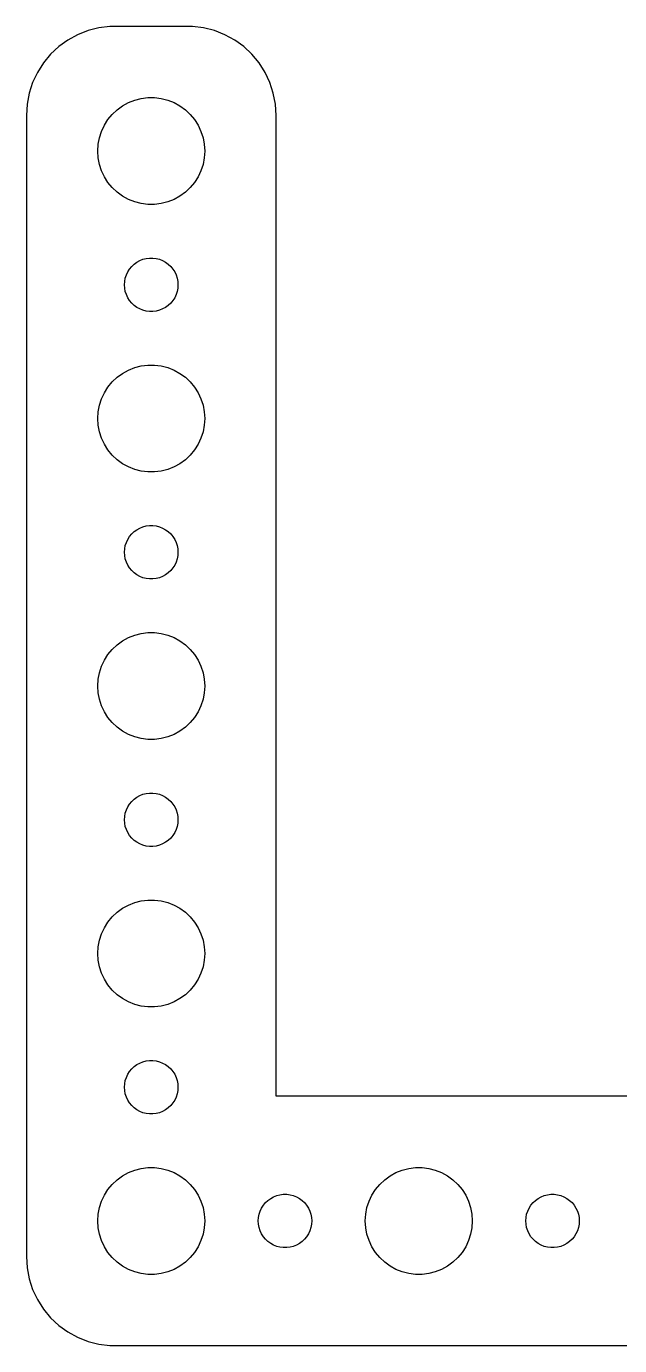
# Model space of a CAD drawing. Header units: metres. Extents: x -37 to 37, y 161 to 319.
# Drawn here: x -37 to -3.7, y 161 to 235 of the extents above; entities that cross this region are included whole.
import ezdxf

# ---------------------------------------------------------------- set-up
doc = ezdxf.new("R2010")
doc.units = ezdxf.units.M

msp = doc.modelspace()

# ---------------------------------------------------------------- linework, layer by layer
for p, q in [((-34.1289, 234.524), (-34.6791, 234.222)), ((-33.5451, 234.755), (-34.1289, 234.524)), ((-32.9369, 234.911), (-33.5451, 234.755)), ((-32.3139, 234.99), (-32.9369, 234.911)), ((-27.686, 234.99), (-32.3139, 234.99)), ((-27.0631, 234.911), (-27.686, 234.99)), ((-26.4549, 234.755), (-27.0631, 234.911)), ((-25.8711, 234.524), (-26.4549, 234.755)), ((-25.3209, 234.222), (-25.8711, 234.524)), ((-35.1871, 233.853), (-35.6448, 233.423)), ((-34.6791, 234.222), (-35.1871, 233.853)), ((-24.8129, 233.853), (-25.3209, 234.222)), ((-24.3551, 233.423), (-24.8129, 233.853)), ((-35.6448, 233.423), (-36.0451, 232.939)), ((-23.9549, 232.939), (-24.3551, 233.423)), ((-36.3815, 232.409), (-36.6489, 231.841)), ((-36.0451, 232.939), (-36.3815, 232.409)), ((-23.6185, 232.409), (-23.9549, 232.939)), ((-23.3511, 231.841), (-23.6185, 232.409)), ((-36.6489, 231.841), (-36.8429, 231.243)), ((-23.1571, 231.243), (-23.3511, 231.841)), ((-36.8429, 231.243), (-36.9606, 230.627)), ((-31.2773, 230.714), (-30.927, 230.853)), ((-30.927, 230.853), (-30.5621, 230.947)), ((-30.5621, 230.947), (-30.1884, 230.994)), ((-30.1884, 230.994), (-29.8116, 230.994)), ((-29.8116, 230.994), (-29.4379, 230.947)), ((-29.4379, 230.947), (-29.0729, 230.853)), ((-29.0729, 230.853), (-28.7227, 230.714)), ((-23.0394, 230.627), (-23.1571, 231.243)), ((-36.9606, 230.627), (-37, 230)), ((-32.1869, 230.054), (-31.9123, 230.312)), ((-31.9123, 230.312), (-31.6075, 230.533)), ((-31.6075, 230.533), (-31.2773, 230.714)), ((-28.7227, 230.714), (-28.3925, 230.533)), ((-28.3925, 230.533), (-28.0877, 230.312)), ((-28.0877, 230.312), (-27.8131, 230.054)), ((-23, 230), (-23.0394, 230.627)), ((-37, 230), (-37, 166)), ((-32.7893, 229.104), (-32.6289, 229.445)), ((-32.6289, 229.445), (-32.427, 229.763)), ((-32.427, 229.763), (-32.1869, 230.054)), ((-27.8131, 230.054), (-27.5729, 229.763)), ((-27.5729, 229.763), (-27.3711, 229.445)), ((-27.3711, 229.445), (-27.2107, 229.104)), ((-23, 174.99), (-23, 230)), ((-32.9763, 228.376), (-32.9057, 228.746)), ((-32.9057, 228.746), (-32.7893, 229.104)), ((-27.2107, 229.104), (-27.0942, 228.746)), ((-27.0942, 228.746), (-27.0237, 228.376)), ((-33, 228), (-32.9763, 228.376)), ((-32.9763, 227.624), (-33, 228)), ((-27.0237, 228.376), (-27, 228)), ((-27, 228), (-27.0237, 227.624)), ((-32.9057, 227.254), (-32.9763, 227.624)), ((-32.7893, 226.896), (-32.9057, 227.254)), ((-27.0942, 227.254), (-27.2107, 226.896)), ((-27.0237, 227.624), (-27.0942, 227.254)), ((-32.6289, 226.555), (-32.7893, 226.896)), ((-32.427, 226.237), (-32.6289, 226.555)), ((-27.3711, 226.555), (-27.5729, 226.237)), ((-27.2107, 226.896), (-27.3711, 226.555)), ((-32.1869, 225.946), (-32.427, 226.237)), ((-31.9123, 225.688), (-32.1869, 225.946)), ((-31.6075, 225.467), (-31.9123, 225.688)), ((-28.0877, 225.688), (-28.3925, 225.467)), ((-27.8131, 225.946), (-28.0877, 225.688)), ((-27.5729, 226.237), (-27.8131, 225.946)), ((-31.2773, 225.286), (-31.6075, 225.467)), ((-30.927, 225.147), (-31.2773, 225.286)), ((-30.5621, 225.053), (-30.927, 225.147)), ((-30.1884, 225.006), (-30.5621, 225.053)), ((-29.8116, 225.006), (-30.1884, 225.006)), ((-29.4379, 225.053), (-29.8116, 225.006)), ((-29.0729, 225.147), (-29.4379, 225.053)), ((-28.7227, 225.286), (-29.0729, 225.147)), ((-28.3925, 225.467), (-28.7227, 225.286)), ((-30.4635, 221.927), (-30.2811, 221.973)), ((-30.2811, 221.973), (-30.0942, 221.997)), ((-30.0942, 221.997), (-29.9058, 221.997)), ((-29.9058, 221.997), (-29.7189, 221.973)), ((-29.7189, 221.973), (-29.5365, 221.927)), ((-31.3947, 221.052), (-31.3145, 221.223)), ((-31.3145, 221.223), (-31.2135, 221.382)), ((-31.2135, 221.382), (-31.0934, 221.527)), ((-31.0934, 221.527), (-30.9561, 221.656)), ((-30.9561, 221.656), (-30.8037, 221.766)), ((-30.8037, 221.766), (-30.6387, 221.857)), ((-30.6387, 221.857), (-30.4635, 221.927)), ((-29.5365, 221.927), (-29.3613, 221.857)), ((-29.3613, 221.857), (-29.1963, 221.766)), ((-29.1963, 221.766), (-29.0439, 221.656)), ((-29.0439, 221.656), (-28.9065, 221.527)), ((-28.9065, 221.527), (-28.7865, 221.382)), ((-28.7865, 221.382), (-28.6855, 221.223)), ((-28.6855, 221.223), (-28.6053, 221.052)), ((-31.5, 220.5), (-31.4882, 220.688)), ((-31.4882, 220.312), (-31.5, 220.5)), ((-31.4882, 220.688), (-31.4529, 220.873)), ((-31.4529, 220.873), (-31.3947, 221.052)), ((-28.6053, 221.052), (-28.5471, 220.873)), ((-28.5471, 220.873), (-28.5118, 220.688)), ((-28.5118, 220.688), (-28.5, 220.5)), ((-28.5, 220.5), (-28.5118, 220.312)), ((-31.4529, 220.127), (-31.4882, 220.312)), ((-31.3947, 219.948), (-31.4529, 220.127)), ((-31.3145, 219.777), (-31.3947, 219.948)), ((-31.2135, 219.618), (-31.3145, 219.777)), ((-28.6855, 219.777), (-28.7865, 219.618)), ((-28.6053, 219.948), (-28.6855, 219.777)), ((-28.5471, 220.127), (-28.6053, 219.948)), ((-28.5118, 220.312), (-28.5471, 220.127)), ((-31.0934, 219.473), (-31.2135, 219.618)), ((-30.9561, 219.344), (-31.0934, 219.473)), ((-30.8037, 219.234), (-30.9561, 219.344)), ((-30.6387, 219.143), (-30.8037, 219.234)), ((-30.4635, 219.073), (-30.6387, 219.143)), ((-30.2811, 219.027), (-30.4635, 219.073)), ((-30.0942, 219.003), (-30.2811, 219.027)), ((-29.9058, 219.003), (-30.0942, 219.003)), ((-29.7189, 219.027), (-29.9058, 219.003)), ((-29.5365, 219.073), (-29.7189, 219.027)), ((-29.3613, 219.143), (-29.5365, 219.073)), ((-29.1963, 219.234), (-29.3613, 219.143)), ((-29.0439, 219.344), (-29.1963, 219.234)), ((-28.9065, 219.473), (-29.0439, 219.344)), ((-28.7865, 219.618), (-28.9065, 219.473)), ((-32.1869, 215.054), (-31.9123, 215.312)), ((-31.9123, 215.312), (-31.6075, 215.533)), ((-31.6075, 215.533), (-31.2773, 215.714)), ((-31.2773, 215.714), (-30.927, 215.853)), ((-30.927, 215.853), (-30.5621, 215.947)), ((-30.5621, 215.947), (-30.1884, 215.994)), ((-30.1884, 215.994), (-29.8116, 215.994)), ((-29.8116, 215.994), (-29.4379, 215.947)), ((-29.4379, 215.947), (-29.0729, 215.853)), ((-29.0729, 215.853), (-28.7227, 215.714)), ((-28.7227, 215.714), (-28.3925, 215.533)), ((-28.3925, 215.533), (-28.0877, 215.312)), ((-28.0877, 215.312), (-27.8131, 215.054)), ((-32.6289, 214.445), (-32.427, 214.763)), ((-32.427, 214.763), (-32.1869, 215.054)), ((-27.8131, 215.054), (-27.5729, 214.763)), ((-27.5729, 214.763), (-27.3711, 214.445)), ((-32.9057, 213.746), (-32.7893, 214.104)), ((-32.7893, 214.104), (-32.6289, 214.445)), ((-27.3711, 214.445), (-27.2107, 214.104)), ((-27.2107, 214.104), (-27.0942, 213.746)), ((-33, 213), (-32.9763, 213.376)), ((-32.9763, 213.376), (-32.9057, 213.746)), ((-27.0942, 213.746), (-27.0237, 213.376)), ((-27.0237, 213.376), (-27, 213)), ((-32.9763, 212.624), (-33, 213)), ((-32.9057, 212.254), (-32.9763, 212.624)), ((-27.0237, 212.624), (-27.0942, 212.254)), ((-27, 213), (-27.0237, 212.624)), ((-32.7893, 211.896), (-32.9057, 212.254)), ((-32.6289, 211.555), (-32.7893, 211.896)), ((-27.2107, 211.896), (-27.3711, 211.555)), ((-27.0942, 212.254), (-27.2107, 211.896)), ((-32.427, 211.237), (-32.6289, 211.555)), ((-32.1869, 210.946), (-32.427, 211.237)), ((-31.9123, 210.688), (-32.1869, 210.946)), ((-27.8131, 210.946), (-28.0877, 210.688)), ((-27.5729, 211.237), (-27.8131, 210.946)), ((-27.3711, 211.555), (-27.5729, 211.237)), ((-31.6075, 210.467), (-31.9123, 210.688)), ((-31.2773, 210.286), (-31.6075, 210.467)), ((-30.927, 210.147), (-31.2773, 210.286)), ((-30.5621, 210.053), (-30.927, 210.147)), ((-29.0729, 210.147), (-29.4379, 210.053)), ((-28.7227, 210.286), (-29.0729, 210.147)), ((-28.3925, 210.467), (-28.7227, 210.286)), ((-28.0877, 210.688), (-28.3925, 210.467)), ((-30.1884, 210.006), (-30.5621, 210.053)), ((-29.8116, 210.006), (-30.1884, 210.006)), ((-29.4379, 210.053), (-29.8116, 210.006)), ((-31.2135, 206.382), (-31.0934, 206.527)), ((-31.0934, 206.527), (-30.9561, 206.656)), ((-30.9561, 206.656), (-30.8037, 206.766)), ((-30.8037, 206.766), (-30.6387, 206.857)), ((-30.6387, 206.857), (-30.4635, 206.927)), ((-30.4635, 206.927), (-30.2811, 206.973)), ((-30.2811, 206.973), (-30.0942, 206.997)), ((-30.0942, 206.997), (-29.9058, 206.997)), ((-29.9058, 206.997), (-29.7189, 206.973)), ((-29.7189, 206.973), (-29.5365, 206.927)), ((-29.5365, 206.927), (-29.3613, 206.857)), ((-29.3613, 206.857), (-29.1963, 206.766)), ((-29.1963, 206.766), (-29.0439, 206.656)), ((-29.0439, 206.656), (-28.9065, 206.527)), ((-28.9065, 206.527), (-28.7865, 206.382)), ((-31.5, 205.5), (-31.4882, 205.688)), ((-31.4882, 205.688), (-31.4529, 205.873)), ((-31.4529, 205.873), (-31.3947, 206.052)), ((-31.3947, 206.052), (-31.3145, 206.223)), ((-31.3145, 206.223), (-31.2135, 206.382)), ((-28.7865, 206.382), (-28.6855, 206.223)), ((-28.6855, 206.223), (-28.6053, 206.052)), ((-28.6053, 206.052), (-28.5471, 205.873)), ((-28.5471, 205.873), (-28.5118, 205.688)), ((-28.5118, 205.688), (-28.5, 205.5)), ((-31.4882, 205.312), (-31.5, 205.5)), ((-31.4529, 205.127), (-31.4882, 205.312)), ((-31.3947, 204.948), (-31.4529, 205.127)), ((-31.3145, 204.777), (-31.3947, 204.948)), ((-28.6053, 204.948), (-28.6855, 204.777)), ((-28.5471, 205.127), (-28.6053, 204.948)), ((-28.5118, 205.312), (-28.5471, 205.127)), ((-28.5, 205.5), (-28.5118, 205.312)), ((-31.2135, 204.618), (-31.3145, 204.777)), ((-31.0934, 204.473), (-31.2135, 204.618)), ((-30.9561, 204.344), (-31.0934, 204.473)), ((-30.8037, 204.234), (-30.9561, 204.344)), ((-30.6387, 204.143), (-30.8037, 204.234)), ((-29.1963, 204.234), (-29.3613, 204.143)), ((-29.0439, 204.344), (-29.1963, 204.234)), ((-28.9065, 204.473), (-29.0439, 204.344)), ((-28.7865, 204.618), (-28.9065, 204.473)), ((-28.6855, 204.777), (-28.7865, 204.618)), ((-30.4635, 204.073), (-30.6387, 204.143)), ((-30.2811, 204.027), (-30.4635, 204.073)), ((-30.0942, 204.003), (-30.2811, 204.027)), ((-29.9058, 204.003), (-30.0942, 204.003)), ((-29.7189, 204.027), (-29.9058, 204.003)), ((-29.5365, 204.073), (-29.7189, 204.027)), ((-29.3613, 204.143), (-29.5365, 204.073)), ((-31.9123, 200.312), (-31.6075, 200.533)), ((-31.6075, 200.533), (-31.2773, 200.714)), ((-31.2773, 200.714), (-30.927, 200.853)), ((-30.927, 200.853), (-30.5621, 200.947)), ((-30.5621, 200.947), (-30.1884, 200.994)), ((-30.1884, 200.994), (-29.8116, 200.994)), ((-29.8116, 200.994), (-29.4379, 200.947)), ((-29.4379, 200.947), (-29.0729, 200.853)), ((-29.0729, 200.853), (-28.7227, 200.714)), ((-28.7227, 200.714), (-28.3925, 200.533)), ((-28.3925, 200.533), (-28.0877, 200.312)), ((-32.6289, 199.445), (-32.427, 199.763)), ((-32.427, 199.763), (-32.1869, 200.054)), ((-32.1869, 200.054), (-31.9123, 200.312)), ((-28.0877, 200.312), (-27.8131, 200.054)), ((-27.8131, 200.054), (-27.5729, 199.763)), ((-27.5729, 199.763), (-27.3711, 199.445)), ((-32.9057, 198.746), (-32.7893, 199.104)), ((-32.7893, 199.104), (-32.6289, 199.445)), ((-27.3711, 199.445), (-27.2107, 199.104)), ((-27.2107, 199.104), (-27.0942, 198.746)), ((-33, 198), (-32.9763, 198.376)), ((-32.9763, 198.376), (-32.9057, 198.746)), ((-27.0942, 198.746), (-27.0237, 198.376)), ((-27.0237, 198.376), (-27, 198)), ((-32.9763, 197.624), (-33, 198)), ((-32.9057, 197.254), (-32.9763, 197.624)), ((-27.0237, 197.624), (-27.0942, 197.254)), ((-27, 198), (-27.0237, 197.624)), ((-32.7893, 196.896), (-32.9057, 197.254)), ((-32.6289, 196.555), (-32.7893, 196.896)), ((-27.2107, 196.896), (-27.3711, 196.555)), ((-27.0942, 197.254), (-27.2107, 196.896)), ((-32.427, 196.237), (-32.6289, 196.555)), ((-32.1869, 195.946), (-32.427, 196.237)), ((-27.5729, 196.237), (-27.8131, 195.946)), ((-27.3711, 196.555), (-27.5729, 196.237)), ((-31.9123, 195.688), (-32.1869, 195.946)), ((-31.6075, 195.467), (-31.9123, 195.688)), ((-31.2773, 195.286), (-31.6075, 195.467)), ((-28.3925, 195.467), (-28.7227, 195.286)), ((-28.0877, 195.688), (-28.3925, 195.467)), ((-27.8131, 195.946), (-28.0877, 195.688)), ((-30.927, 195.147), (-31.2773, 195.286)), ((-30.5621, 195.053), (-30.927, 195.147)), ((-30.1884, 195.006), (-30.5621, 195.053)), ((-29.8116, 195.006), (-30.1884, 195.006)), ((-29.4379, 195.053), (-29.8116, 195.006)), ((-29.0729, 195.147), (-29.4379, 195.053)), ((-28.7227, 195.286), (-29.0729, 195.147)), ((-31.0934, 191.527), (-30.9561, 191.656)), ((-30.9561, 191.656), (-30.8037, 191.766)), ((-30.8037, 191.766), (-30.6387, 191.857)), ((-30.6387, 191.857), (-30.4635, 191.927)), ((-30.4635, 191.927), (-30.2811, 191.973)), ((-30.2811, 191.973), (-30.0942, 191.997)), ((-30.0942, 191.997), (-29.9058, 191.997)), ((-29.9058, 191.997), (-29.7189, 191.973)), ((-29.7189, 191.973), (-29.5365, 191.927)), ((-29.5365, 191.927), (-29.3613, 191.857)), ((-29.3613, 191.857), (-29.1963, 191.766)), ((-29.1963, 191.766), (-29.0439, 191.656)), ((-29.0439, 191.656), (-28.9065, 191.527)), ((-31.4882, 190.688), (-31.4529, 190.873)), ((-31.4529, 190.873), (-31.3947, 191.052)), ((-31.3947, 191.052), (-31.3145, 191.223)), ((-31.3145, 191.223), (-31.2135, 191.382)), ((-31.2135, 191.382), (-31.0934, 191.527)), ((-28.9065, 191.527), (-28.7865, 191.382)), ((-28.7865, 191.382), (-28.6855, 191.223)), ((-28.6855, 191.223), (-28.6053, 191.052)), ((-28.6053, 191.052), (-28.5471, 190.873)), ((-28.5471, 190.873), (-28.5118, 190.688)), ((-31.5, 190.5), (-31.4882, 190.688)), ((-31.4882, 190.312), (-31.5, 190.5)), ((-31.4529, 190.127), (-31.4882, 190.312)), ((-28.5118, 190.312), (-28.5471, 190.127)), ((-28.5118, 190.688), (-28.5, 190.5)), ((-28.5, 190.5), (-28.5118, 190.312)), ((-31.3947, 189.948), (-31.4529, 190.127)), ((-31.3145, 189.777), (-31.3947, 189.948)), ((-31.2135, 189.618), (-31.3145, 189.777)), ((-31.0934, 189.473), (-31.2135, 189.618)), ((-30.9561, 189.344), (-31.0934, 189.473)), ((-28.9065, 189.473), (-29.0439, 189.344)), ((-28.7865, 189.618), (-28.9065, 189.473)), ((-28.6855, 189.777), (-28.7865, 189.618)), ((-28.6053, 189.948), (-28.6855, 189.777)), ((-28.5471, 190.127), (-28.6053, 189.948)), ((-30.8037, 189.234), (-30.9561, 189.344)), ((-30.6387, 189.143), (-30.8037, 189.234)), ((-30.4635, 189.073), (-30.6387, 189.143)), ((-30.2811, 189.027), (-30.4635, 189.073)), ((-30.0942, 189.003), (-30.2811, 189.027)), ((-29.9058, 189.003), (-30.0942, 189.003)), ((-29.7189, 189.027), (-29.9058, 189.003)), ((-29.5365, 189.073), (-29.7189, 189.027)), ((-29.3613, 189.143), (-29.5365, 189.073)), ((-29.1963, 189.234), (-29.3613, 189.143)), ((-29.0439, 189.344), (-29.1963, 189.234)), ((-31.6075, 185.533), (-31.2773, 185.714)), ((-31.2773, 185.714), (-30.927, 185.853)), ((-30.927, 185.853), (-30.5621, 185.947)), ((-30.5621, 185.947), (-30.1884, 185.994)), ((-30.1884, 185.994), (-29.8116, 185.994)), ((-29.8116, 185.994), (-29.4379, 185.947)), ((-29.4379, 185.947), (-29.0729, 185.853)), ((-29.0729, 185.853), (-28.7227, 185.714)), ((-28.7227, 185.714), (-28.3925, 185.533)), ((-32.427, 184.763), (-32.1869, 185.054)), ((-32.1869, 185.054), (-31.9123, 185.312)), ((-31.9123, 185.312), (-31.6075, 185.533)), ((-28.3925, 185.533), (-28.0877, 185.312)), ((-28.0877, 185.312), (-27.8131, 185.054)), ((-27.8131, 185.054), (-27.5729, 184.763)), ((-32.7893, 184.104), (-32.6289, 184.445)), ((-32.6289, 184.445), (-32.427, 184.763)), ((-27.5729, 184.763), (-27.3711, 184.445)), ((-27.3711, 184.445), (-27.2107, 184.104)), ((-32.9763, 183.376), (-32.9057, 183.746)), ((-32.9057, 183.746), (-32.7893, 184.104)), ((-27.2107, 184.104), (-27.0942, 183.746)), ((-27.0942, 183.746), (-27.0237, 183.376)), ((-33, 183), (-32.9763, 183.376)), ((-32.9763, 182.624), (-33, 183)), ((-27.0237, 183.376), (-27, 183)), ((-27, 183), (-27.0237, 182.624)), ((-32.9057, 182.254), (-32.9763, 182.624)), ((-32.7893, 181.896), (-32.9057, 182.254)), ((-27.0942, 182.254), (-27.2107, 181.896)), ((-27.0237, 182.624), (-27.0942, 182.254)), ((-32.6289, 181.555), (-32.7893, 181.896)), ((-32.427, 181.237), (-32.6289, 181.555)), ((-27.3711, 181.555), (-27.5729, 181.237)), ((-27.2107, 181.896), (-27.3711, 181.555)), ((-32.1869, 180.946), (-32.427, 181.237)), ((-31.9123, 180.688), (-32.1869, 180.946)), ((-31.6075, 180.467), (-31.9123, 180.688)), ((-28.0877, 180.688), (-28.3925, 180.467)), ((-27.8131, 180.946), (-28.0877, 180.688)), ((-27.5729, 181.237), (-27.8131, 180.946)), ((-31.2773, 180.286), (-31.6075, 180.467)), ((-30.927, 180.147), (-31.2773, 180.286)), ((-30.5621, 180.053), (-30.927, 180.147)), ((-30.1884, 180.006), (-30.5621, 180.053)), ((-29.8116, 180.006), (-30.1884, 180.006)), ((-29.4379, 180.053), (-29.8116, 180.006)), ((-29.0729, 180.147), (-29.4379, 180.053)), ((-28.7227, 180.286), (-29.0729, 180.147)), ((-28.3925, 180.467), (-28.7227, 180.286)), ((-30.8037, 176.766), (-30.6387, 176.857)), ((-30.6387, 176.857), (-30.4635, 176.927)), ((-30.4635, 176.927), (-30.2811, 176.973)), ((-30.2811, 176.973), (-30.0942, 176.997)), ((-30.0942, 176.997), (-29.9058, 176.997)), ((-29.9058, 176.997), (-29.7189, 176.973)), ((-29.7189, 176.973), (-29.5365, 176.927)), ((-29.5365, 176.927), (-29.3613, 176.857)), ((-29.3613, 176.857), (-29.1963, 176.766)), ((-31.3947, 176.052), (-31.3145, 176.223)), ((-31.3145, 176.223), (-31.2135, 176.382)), ((-31.2135, 176.382), (-31.0934, 176.527)), ((-31.0934, 176.527), (-30.9561, 176.656)), ((-30.9561, 176.656), (-30.8037, 176.766)), ((-29.1963, 176.766), (-29.0439, 176.656)), ((-29.0439, 176.656), (-28.9065, 176.527)), ((-28.9065, 176.527), (-28.7865, 176.382)), ((-28.7865, 176.382), (-28.6855, 176.223)), ((-28.6855, 176.223), (-28.6053, 176.052)), ((-31.5, 175.5), (-31.4882, 175.688)), ((-31.4882, 175.312), (-31.5, 175.5)), ((-31.4882, 175.688), (-31.4529, 175.873)), ((-31.4529, 175.873), (-31.3947, 176.052)), ((-28.6053, 176.052), (-28.5471, 175.873)), ((-28.5471, 175.873), (-28.5118, 175.688)), ((-28.5118, 175.688), (-28.5, 175.5)), ((-28.5, 175.5), (-28.5118, 175.312)), ((-31.4529, 175.127), (-31.4882, 175.312)), ((-31.3947, 174.948), (-31.4529, 175.127)), ((-31.3145, 174.777), (-31.3947, 174.948)), ((-31.2135, 174.618), (-31.3145, 174.777)), ((-31.0934, 174.473), (-31.2135, 174.618)), ((-28.7865, 174.618), (-28.9065, 174.473)), ((-28.6855, 174.777), (-28.7865, 174.618)), ((-28.6053, 174.948), (-28.6855, 174.777)), ((-28.5471, 175.127), (-28.6053, 174.948)), ((-28.5118, 175.312), (-28.5471, 175.127)), ((23, 174.99), (-23, 174.99)), ((-30.9561, 174.344), (-31.0934, 174.473)), ((-30.8037, 174.234), (-30.9561, 174.344)), ((-30.6387, 174.143), (-30.8037, 174.234)), ((-30.4635, 174.073), (-30.6387, 174.143)), ((-30.2811, 174.027), (-30.4635, 174.073)), ((-30.0942, 174.003), (-30.2811, 174.027)), ((-29.9058, 174.003), (-30.0942, 174.003)), ((-29.7189, 174.027), (-29.9058, 174.003)), ((-29.5365, 174.073), (-29.7189, 174.027)), ((-29.3613, 174.143), (-29.5365, 174.073)), ((-29.1963, 174.234), (-29.3613, 174.143)), ((-29.0439, 174.344), (-29.1963, 174.234)), ((-28.9065, 174.473), (-29.0439, 174.344)), ((-30.927, 170.853), (-30.5621, 170.947)), ((-30.5621, 170.947), (-30.1884, 170.994)), ((-30.1884, 170.994), (-29.8116, 170.994)), ((-29.8116, 170.994), (-29.4379, 170.947)), ((-29.4379, 170.947), (-29.0729, 170.853)), ((-15.927, 170.853), (-15.5621, 170.947)), ((-15.5621, 170.947), (-15.1884, 170.994)), ((-15.1884, 170.994), (-14.8116, 170.994)), ((-14.8116, 170.994), (-14.4379, 170.947)), ((-14.4379, 170.947), (-14.0729, 170.853)), ((-32.1869, 170.054), (-31.9123, 170.312)), ((-31.9123, 170.312), (-31.6075, 170.533)), ((-31.6075, 170.533), (-31.2773, 170.714)), ((-31.2773, 170.714), (-30.927, 170.853)), ((-29.0729, 170.853), (-28.7227, 170.714)), ((-28.7227, 170.714), (-28.3925, 170.533)), ((-28.3925, 170.533), (-28.0877, 170.312)), ((-28.0877, 170.312), (-27.8131, 170.054)), ((-17.1869, 170.054), (-16.9123, 170.312)), ((-16.9123, 170.312), (-16.6075, 170.533)), ((-16.6075, 170.533), (-16.2773, 170.714)), ((-16.2773, 170.714), (-15.927, 170.853)), ((-14.0729, 170.853), (-13.7227, 170.714)), ((-13.7227, 170.714), (-13.3925, 170.533)), ((-13.3925, 170.533), (-13.0877, 170.312)), ((-13.0877, 170.312), (-12.8131, 170.054)), ((-32.7893, 169.104), (-32.6289, 169.445)), ((-32.6289, 169.445), (-32.427, 169.763)), ((-32.427, 169.763), (-32.1869, 170.054)), ((-27.8131, 170.054), (-27.5729, 169.763)), ((-27.5729, 169.763), (-27.3711, 169.445)), ((-27.3711, 169.445), (-27.2107, 169.104)), ((-23.1387, 169.357), (-22.9635, 169.427)), ((-22.9635, 169.427), (-22.7811, 169.473)), ((-22.7811, 169.473), (-22.5942, 169.497)), ((-22.5942, 169.497), (-22.4058, 169.497)), ((-22.4058, 169.497), (-22.2189, 169.473)), ((-22.2189, 169.473), (-22.0365, 169.427)), ((-22.0365, 169.427), (-21.8613, 169.357)), ((-17.7893, 169.104), (-17.6289, 169.445)), ((-17.6289, 169.445), (-17.427, 169.763)), ((-17.427, 169.763), (-17.1869, 170.054)), ((-12.8131, 170.054), (-12.5729, 169.763)), ((-12.5729, 169.763), (-12.3711, 169.445)), ((-12.3711, 169.445), (-12.2107, 169.104)), ((-8.13866, 169.357), (-7.96352, 169.427)), ((-7.96352, 169.427), (-7.78107, 169.473)), ((-7.78107, 169.473), (-7.59418, 169.497)), ((-7.59418, 169.497), (-7.40581, 169.497)), ((-7.40581, 169.497), (-7.21892, 169.473)), ((-7.21892, 169.473), (-7.03647, 169.427)), ((-7.03647, 169.427), (-6.86133, 169.357)), ((-32.9763, 168.376), (-32.9057, 168.746)), ((-32.9057, 168.746), (-32.7893, 169.104)), ((-27.2107, 169.104), (-27.0942, 168.746)), ((-27.0942, 168.746), (-27.0237, 168.376)), ((-23.8947, 168.552), (-23.8145, 168.723)), ((-23.8145, 168.723), (-23.7135, 168.882)), ((-23.7135, 168.882), (-23.5934, 169.027)), ((-23.5934, 169.027), (-23.4561, 169.156)), ((-23.4561, 169.156), (-23.3037, 169.266)), ((-23.3037, 169.266), (-23.1387, 169.357)), ((-21.8613, 169.357), (-21.6963, 169.266)), ((-21.6963, 169.266), (-21.5439, 169.156)), ((-21.5439, 169.156), (-21.4065, 169.027)), ((-21.4065, 169.027), (-21.2865, 168.882)), ((-21.2865, 168.882), (-21.1855, 168.723)), ((-21.1855, 168.723), (-21.1053, 168.552)), ((-17.9763, 168.376), (-17.9057, 168.746)), ((-17.9057, 168.746), (-17.7893, 169.104)), ((-12.2107, 169.104), (-12.0942, 168.746)), ((-12.0942, 168.746), (-12.0237, 168.376)), ((-8.89465, 168.552), (-8.81445, 168.723)), ((-8.81445, 168.723), (-8.71352, 168.882)), ((-8.71352, 168.882), (-8.59344, 169.027)), ((-8.59344, 169.027), (-8.45613, 169.156)), ((-8.45613, 169.156), (-8.30373, 169.266)), ((-8.30373, 169.266), (-8.13866, 169.357)), ((-6.86133, 169.357), (-6.69626, 169.266)), ((-6.69626, 169.266), (-6.54385, 169.156)), ((-6.54385, 169.156), (-6.40654, 169.027)), ((-6.40654, 169.027), (-6.28647, 168.882)), ((-6.28647, 168.882), (-6.18553, 168.723)), ((-6.18553, 168.723), (-6.10533, 168.552)), ((-33, 168), (-32.9763, 168.376)), ((-32.9763, 167.624), (-33, 168)), ((-27.0237, 168.376), (-27, 168)), ((-27, 168), (-27.0237, 167.624)), ((-24, 168), (-23.9882, 168.188)), ((-23.9882, 167.812), (-24, 168)), ((-23.9882, 168.188), (-23.9529, 168.373)), ((-23.9529, 168.373), (-23.8947, 168.552)), ((-21.1053, 168.552), (-21.0471, 168.373)), ((-21.0471, 168.373), (-21.0118, 168.188)), ((-21.0118, 168.188), (-21, 168)), ((-21, 168), (-21.0118, 167.812)), ((-18, 168), (-17.9763, 168.376)), ((-17.9763, 167.624), (-18, 168)), ((-12.0237, 168.376), (-12, 168)), ((-12, 168), (-12.0237, 167.624)), ((-9, 168), (-8.98816, 168.188)), ((-8.98816, 167.812), (-9, 168)), ((-8.98816, 168.188), (-8.95287, 168.373)), ((-8.95287, 168.373), (-8.89465, 168.552)), ((-6.10533, 168.552), (-6.04712, 168.373)), ((-6.04712, 168.373), (-6.01183, 168.188)), ((-6.01183, 168.188), (-6, 168)), ((-6, 168), (-6.01183, 167.812)), ((-32.9057, 167.254), (-32.9763, 167.624)), ((-32.7893, 166.896), (-32.9057, 167.254)), ((-27.0942, 167.254), (-27.2107, 166.896)), ((-27.0237, 167.624), (-27.0942, 167.254)), ((-23.9529, 167.627), (-23.9882, 167.812)), ((-23.8947, 167.448), (-23.9529, 167.627)), ((-23.8145, 167.277), (-23.8947, 167.448)), ((-23.7135, 167.118), (-23.8145, 167.277)), ((-21.1855, 167.277), (-21.2865, 167.118)), ((-21.1053, 167.448), (-21.1855, 167.277)), ((-21.0471, 167.627), (-21.1053, 167.448)), ((-21.0118, 167.812), (-21.0471, 167.627)), ((-17.9057, 167.254), (-17.9763, 167.624)), ((-17.7893, 166.896), (-17.9057, 167.254)), ((-12.0942, 167.254), (-12.2107, 166.896)), ((-12.0237, 167.624), (-12.0942, 167.254)), ((-8.95287, 167.627), (-8.98816, 167.812)), ((-8.89465, 167.448), (-8.95287, 167.627)), ((-8.81445, 167.277), (-8.89465, 167.448)), ((-8.71352, 167.118), (-8.81445, 167.277)), ((-6.18553, 167.277), (-6.28647, 167.118)), ((-6.10533, 167.448), (-6.18553, 167.277)), ((-6.04712, 167.627), (-6.10533, 167.448)), ((-6.01183, 167.812), (-6.04712, 167.627)), ((-32.6289, 166.555), (-32.7893, 166.896)), ((-32.427, 166.237), (-32.6289, 166.555)), ((-27.3711, 166.555), (-27.5729, 166.237)), ((-27.2107, 166.896), (-27.3711, 166.555)), ((-23.5934, 166.973), (-23.7135, 167.118)), ((-23.4561, 166.844), (-23.5934, 166.973)), ((-23.3037, 166.734), (-23.4561, 166.844)), ((-23.1387, 166.643), (-23.3037, 166.734)), ((-22.9635, 166.573), (-23.1387, 166.643)), ((-22.7811, 166.527), (-22.9635, 166.573)), ((-22.5942, 166.503), (-22.7811, 166.527)), ((-22.4058, 166.503), (-22.5942, 166.503)), ((-22.2189, 166.527), (-22.4058, 166.503)), ((-22.0365, 166.573), (-22.2189, 166.527)), ((-21.8613, 166.643), (-22.0365, 166.573)), ((-21.6963, 166.734), (-21.8613, 166.643)), ((-21.5439, 166.844), (-21.6963, 166.734)), ((-21.4065, 166.973), (-21.5439, 166.844)), ((-21.2865, 167.118), (-21.4065, 166.973)), ((-17.6289, 166.555), (-17.7893, 166.896)), ((-17.427, 166.237), (-17.6289, 166.555)), ((-12.3711, 166.555), (-12.5729, 166.237)), ((-12.2107, 166.896), (-12.3711, 166.555)), ((-8.59344, 166.973), (-8.71352, 167.118)), ((-8.45613, 166.844), (-8.59344, 166.973)), ((-8.30373, 166.734), (-8.45613, 166.844)), ((-8.13866, 166.643), (-8.30373, 166.734)), ((-7.96352, 166.573), (-8.13866, 166.643)), ((-7.78107, 166.527), (-7.96352, 166.573)), ((-7.59418, 166.503), (-7.78107, 166.527)), ((-7.40581, 166.503), (-7.59418, 166.503)), ((-7.21892, 166.527), (-7.40581, 166.503)), ((-7.03647, 166.573), (-7.21892, 166.527)), ((-6.86133, 166.643), (-7.03647, 166.573)), ((-6.69626, 166.734), (-6.86133, 166.643)), ((-6.54385, 166.844), (-6.69626, 166.734)), ((-6.40654, 166.973), (-6.54385, 166.844)), ((-6.28647, 167.118), (-6.40654, 166.973)), ((-37, 166), (-36.9606, 165.373)), ((-32.1869, 165.946), (-32.427, 166.237)), ((-31.9123, 165.688), (-32.1869, 165.946)), ((-27.8131, 165.946), (-28.0877, 165.688)), ((-27.5729, 166.237), (-27.8131, 165.946)), ((-17.1869, 165.946), (-17.427, 166.237)), ((-16.9123, 165.688), (-17.1869, 165.946)), ((-12.8131, 165.946), (-13.0877, 165.688)), ((-12.5729, 166.237), (-12.8131, 165.946)), ((-36.9606, 165.373), (-36.8429, 164.757)), ((-31.6075, 165.467), (-31.9123, 165.688)), ((-31.2773, 165.286), (-31.6075, 165.467)), ((-30.927, 165.147), (-31.2773, 165.286)), ((-30.5621, 165.053), (-30.927, 165.147)), ((-30.1884, 165.006), (-30.5621, 165.053)), ((-29.8116, 165.006), (-30.1884, 165.006)), ((-29.4379, 165.053), (-29.8116, 165.006)), ((-29.0729, 165.147), (-29.4379, 165.053)), ((-28.7227, 165.286), (-29.0729, 165.147)), ((-28.3925, 165.467), (-28.7227, 165.286)), ((-28.0877, 165.688), (-28.3925, 165.467)), ((-16.6075, 165.467), (-16.9123, 165.688)), ((-16.2773, 165.286), (-16.6075, 165.467)), ((-15.927, 165.147), (-16.2773, 165.286)), ((-15.5621, 165.053), (-15.927, 165.147)), ((-15.1884, 165.006), (-15.5621, 165.053)), ((-14.8116, 165.006), (-15.1884, 165.006)), ((-14.4379, 165.053), (-14.8116, 165.006)), ((-14.0729, 165.147), (-14.4379, 165.053)), ((-13.7227, 165.286), (-14.0729, 165.147)), ((-13.3925, 165.467), (-13.7227, 165.286)), ((-13.0877, 165.688), (-13.3925, 165.467)), ((-36.8429, 164.757), (-36.6489, 164.159)), ((-36.6489, 164.159), (-36.3815, 163.591)), ((-36.3815, 163.591), (-36.0451, 163.061)), ((-36.0451, 163.061), (-35.6448, 162.577)), ((-35.6448, 162.577), (-35.1871, 162.147)), ((-35.1871, 162.147), (-34.6791, 161.778)), ((-34.6791, 161.778), (-34.1289, 161.476)), ((-34.1289, 161.476), (-33.5451, 161.245)), ((-33.5451, 161.245), (-32.9369, 161.089)), ((-32.9369, 161.089), (-32.3139, 161.01)), ((-32.3139, 161.01), (32.3139, 161.01))]:
    msp.add_line(p, q)

doc.saveas('drawing.dxf')
